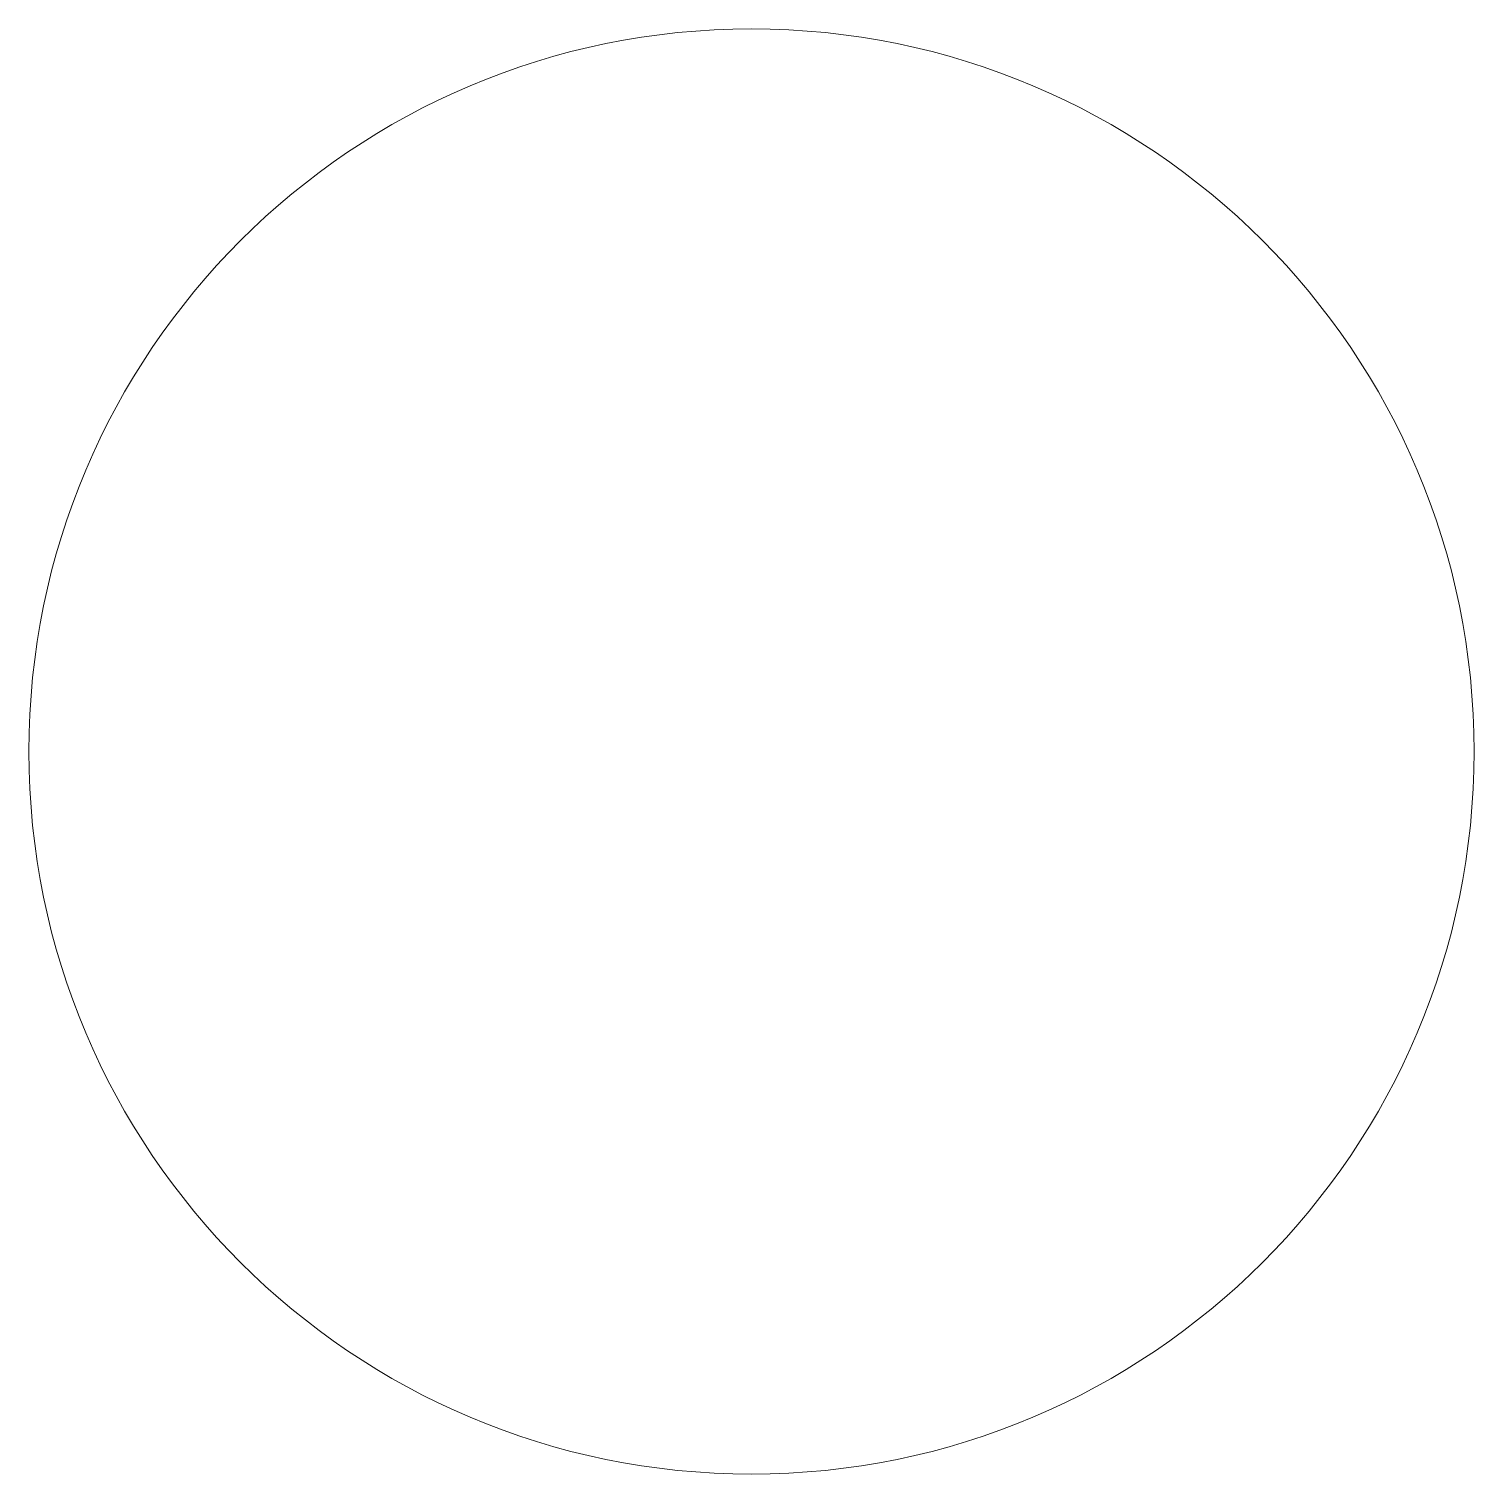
# Model space of a CAD drawing. Header units: millimetres. Extents: x -25 to 25, y -25 to 25.
import ezdxf

# ---------------------------------------------------------------- set-up
doc = ezdxf.new("R2010")
doc.units = ezdxf.units.MM

msp = doc.modelspace()

# ---------------------------------------------------------------- linework, layer by layer
at = {"color": 7, "linetype": 'Continuous', "lineweight": 15}
msp.add_circle((0, 0), 25, dxfattribs=at)

doc.saveas('drawing.dxf')
